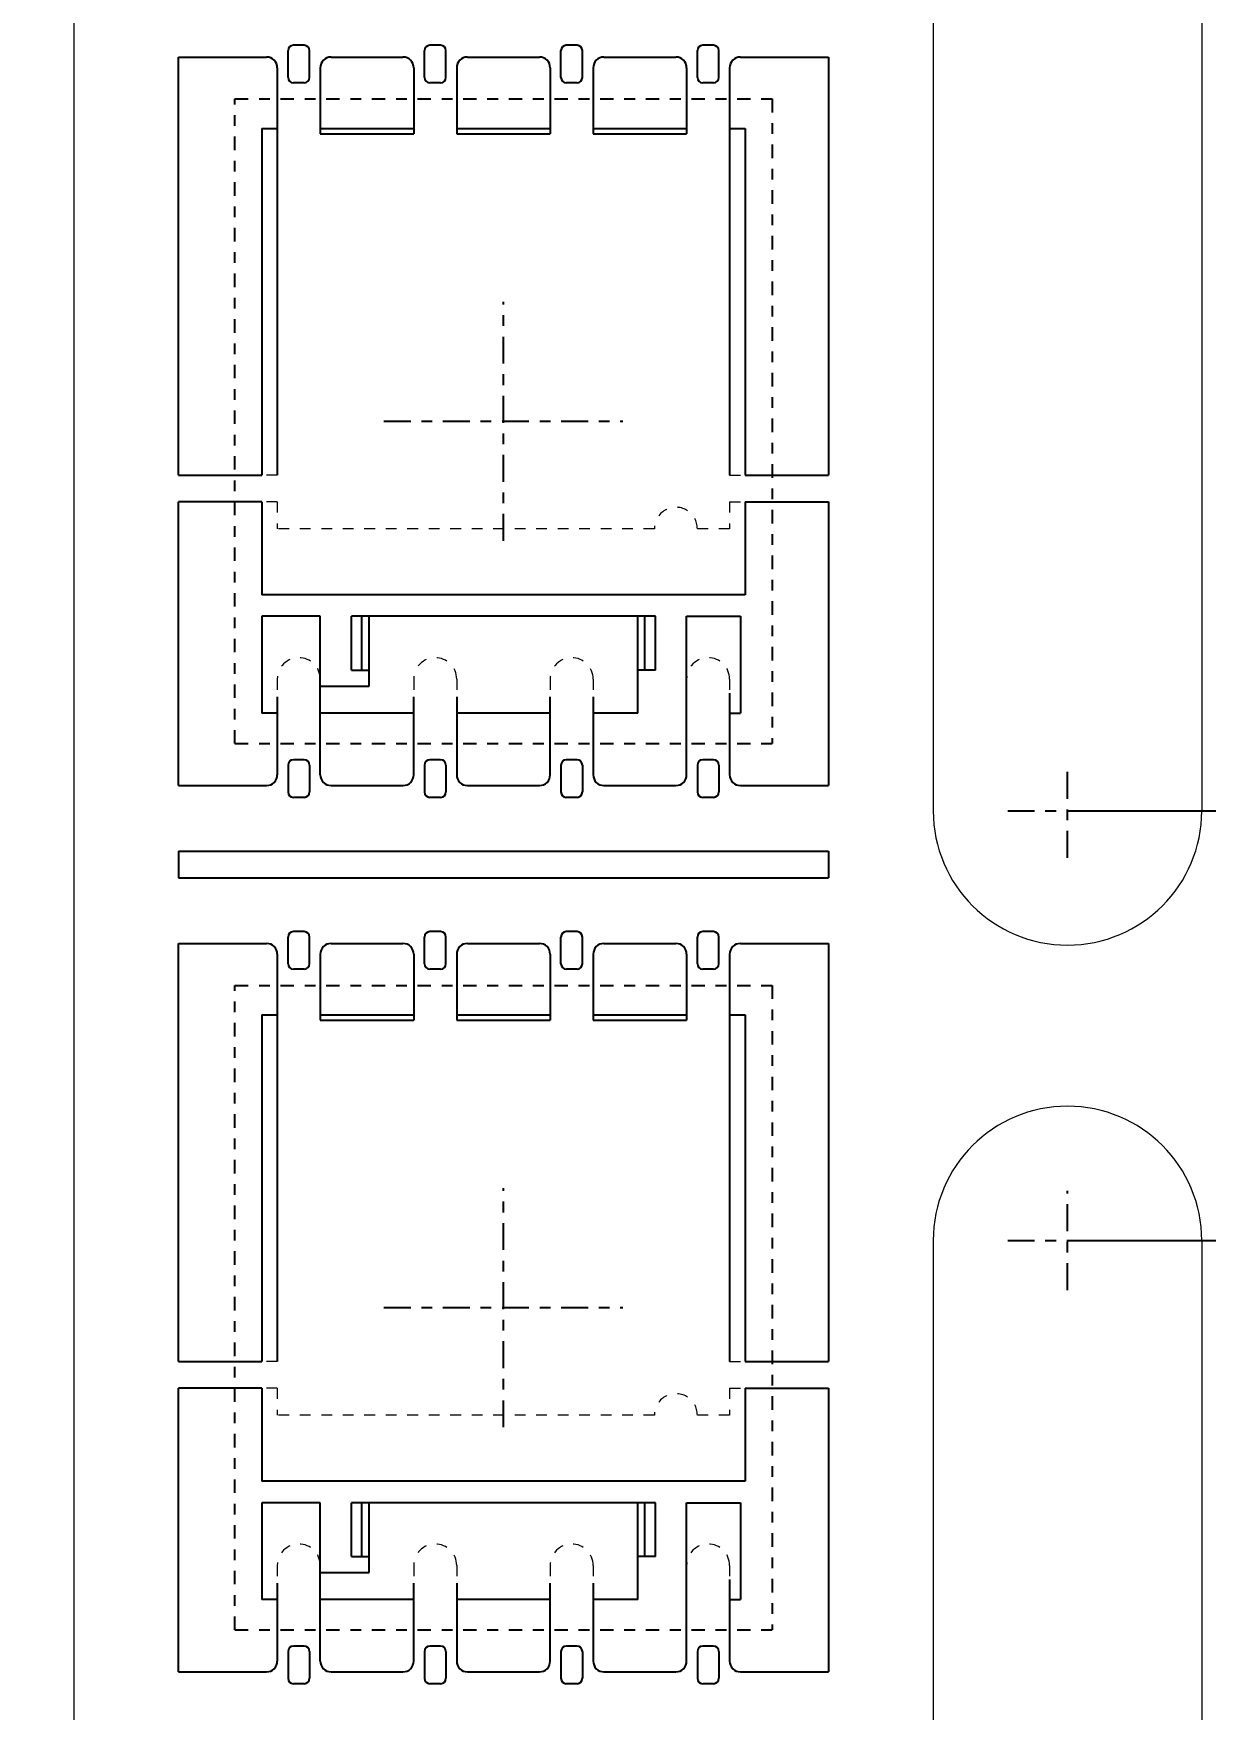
# Model space of a CAD drawing. Header units: inches. Extents: x -1651 to 1053, y -382 to 593.
# Drawn here: x -1609.21 to -1598.3, y 534.57 to 550.17 of the extents above; entities that cross this region are included whole.
import ezdxf

# ---------------------------------------------------------------- set-up
doc = ezdxf.new("R2010")
doc.units = ezdxf.units.IN
doc.header["$LTSCALE"] = 0.1
doc.header["$MEASUREMENT"] = 0
doc.linetypes.add('CENTER', pattern=[2, 1.25, -0.25, 0.25, -0.25])
doc.linetypes.add('HIDDEN', pattern=[0.375, 0.25, -0.125])
doc.layers.add('1D', color=4, linetype='Continuous', lineweight=9)
doc.layers.add('P-L', color=7, linetype='HIDDEN', lineweight=13)
doc.layers.add('3', color=7, linetype='Continuous')
doc.layers.add('3D', color=4, linetype='Continuous')
doc.styles.add('TEXT-1', font='simplex.shx')
doc.dimstyles.new('DM-1-1', dxfattribs={"dimtxt": 1, "dimasz": 1, "dimexe": 0.25, "dimexo": 0.1, "dimgap": 0.2, "dimtad": 0, "dimdec": 3, "dimzin": 0, "dimdsep": 46, "dimtxsty": 'TEXT-1', "dimcen": 0.09, "dimclrd": 256, "dimclre": 256, "dimclrt": 256, "dimadec": 0, "dimazin": 0, "dimtfac": 1, "dimtdec": 3, "dimtofl": 0, "dimtmove": 0, "dimatfit": 0, "dimfxl": 1, "dimtolj": 1, "dimtzin": 0, "dimarcsym": 0})

# ---------------------------------------------------------------- blocks, each defined once
blk = doc.blocks.new('*D76')
at = {"layer": '1D', "lineweight": -2, "transparency": 16777216}
for p, q in [((-1596.2, 505.932), (-1591.544, 505.932)), ((-1591.544, 505.932), (-1589.544, 505.928)), ((-1589.544, 505.928), (-1587.544, 505.928))]:
    blk.add_line(p, q, dxfattribs=at)
at = {"layer": 'Defpoints', "color": 0, "transparency": 16777216}
for p in [(-1615.334, 579.232), (-1596.3, 505.932), (-1587.544, 505.928)]:
    blk.add_point(p, dxfattribs=at)
at = {"layer": '1D', "transparency": 16777216, "insert": (-1584.868, 505.928), "char_height": 1, "attachment_point": 5, "style": 'TEXT-1'}
blk.add_mtext('\\A1;73.300', dxfattribs=at)
blk = doc.blocks.new('*D80')
at = {"layer": '1D', "lineweight": -2, "transparency": 16777216}
blk.add_line((-1604.834, 506.976), (-1604.834, 501.064), dxfattribs=at)
at = {"layer": 'Defpoints', "color": 0, "transparency": 16777216}
for p in [(-1615.334, 579.232), (-1604.834, 507.076), (-1604.834, 501.064)]:
    blk.add_point(p, dxfattribs=at)
at = {"layer": '1D', "transparency": 16777216, "insert": (-1604.834, 498.483), "char_height": 1, "attachment_point": 5, "rotation": 90, "style": 'TEXT-1'}
blk.add_mtext('\\A1;10.500', dxfattribs=at)
blk = doc.blocks.new('*D81')
at = {"layer": '1D', "lineweight": -2, "transparency": 16777216}
blk.add_line((-1599.584, 506.976), (-1599.584, 501.064), dxfattribs=at)
at = {"layer": 'Defpoints', "color": 0, "transparency": 16777216}
for p in [(-1615.334, 579.232), (-1599.584, 507.076), (-1599.584, 501.064)]:
    blk.add_point(p, dxfattribs=at)
at = {"layer": '1D', "transparency": 16777216, "insert": (-1599.584, 498.483), "char_height": 1, "attachment_point": 5, "rotation": 90, "style": 'TEXT-1'}
blk.add_mtext('\\A1;15.750', dxfattribs=at)
blk = doc.blocks.new('*D116')
at = {"layer": '1D', "lineweight": -2, "transparency": 16777216}
blk.add_line((-1607.859, 505.932), (-1607.859, 500.237), dxfattribs=at)
at = {"layer": 'Defpoints', "color": 0, "transparency": 16777216}
for p in [(-1615.334, 579.232), (-1607.859, 506.032), (-1607.859, 500.237)]:
    blk.add_point(p, dxfattribs=at)
at = {"layer": '1D', "transparency": 16777216, "insert": (-1607.859, 498.037), "char_height": 1, "attachment_point": 5, "rotation": 90, "style": 'TEXT-1'}
blk.add_mtext('\\A1;7.475', dxfattribs=at)
blk = doc.blocks.new('*D121')
at = {"layer": '1D', "lineweight": -2, "transparency": 16777216}
blk.add_line((-1609.984, 511.932), (-1587.544, 511.932), dxfattribs=at)
at = {"layer": 'Defpoints', "color": 0, "transparency": 16777216}
for p in [(-1615.334, 579.232), (-1610.084, 511.932), (-1587.544, 511.932)]:
    blk.add_point(p, dxfattribs=at)
at = {"layer": '1D', "transparency": 16777216, "insert": (-1584.868, 511.932), "char_height": 1, "attachment_point": 5, "style": 'TEXT-1'}
blk.add_mtext('\\A1;67.300', dxfattribs=at)
blk = doc.blocks.new('*D122')
at = {"layer": '1D', "lineweight": -2, "transparency": 16777216}
blk.add_line((-1599.484, 517.432), (-1587.544, 517.432), dxfattribs=at)
at = {"layer": 'Defpoints', "color": 0, "transparency": 16777216}
for p in [(-1615.334, 579.232), (-1599.584, 517.432), (-1587.544, 517.432)]:
    blk.add_point(p, dxfattribs=at)
at = {"layer": '1D', "transparency": 16777216, "insert": (-1584.963, 517.432), "char_height": 1, "attachment_point": 5, "style": 'TEXT-1'}
blk.add_mtext('\\A1;61.800', dxfattribs=at)
blk = doc.blocks.new('*D123')
at = {"layer": '1D', "lineweight": -2, "transparency": 16777216}
blk.add_line((-1599.484, 521.432), (-1587.544, 521.432), dxfattribs=at)
at = {"layer": 'Defpoints', "color": 0, "transparency": 16777216}
for p in [(-1615.334, 579.232), (-1599.584, 521.432), (-1587.544, 521.432)]:
    blk.add_point(p, dxfattribs=at)
at = {"layer": '1D', "transparency": 16777216, "insert": (-1584.868, 521.432), "char_height": 1, "attachment_point": 5, "style": 'TEXT-1'}
blk.add_mtext('\\A1;57.800', dxfattribs=at)
blk = doc.blocks.new('*D124')
at = {"layer": '1D', "lineweight": -2, "transparency": 16777216}
blk.add_line((-1609.984, 526.932), (-1587.544, 526.932), dxfattribs=at)
at = {"layer": 'Defpoints', "color": 0, "transparency": 16777216}
for p in [(-1615.334, 579.232), (-1610.084, 526.932), (-1587.544, 526.932)]:
    blk.add_point(p, dxfattribs=at)
at = {"layer": '1D', "transparency": 16777216, "insert": (-1584.868, 526.932), "char_height": 1, "attachment_point": 5, "style": 'TEXT-1'}
blk.add_mtext('\\A1;52.300', dxfattribs=at)
blk = doc.blocks.new('*D125')
at = {"layer": '1D', "lineweight": -2, "transparency": 16777216}
blk.add_line((-1609.984, 530.932), (-1587.544, 530.932), dxfattribs=at)
at = {"layer": 'Defpoints', "color": 0, "transparency": 16777216}
for p in [(-1615.334, 579.232), (-1610.084, 530.932), (-1587.544, 530.932)]:
    blk.add_point(p, dxfattribs=at)
at = {"layer": '1D', "transparency": 16777216, "insert": (-1584.868, 530.932), "char_height": 1, "attachment_point": 5, "style": 'TEXT-1'}
blk.add_mtext('\\A1;48.300', dxfattribs=at)
blk = doc.blocks.new('*D126')
at = {"layer": '1D', "lineweight": -2, "transparency": 16777216}
blk.add_line((-1599.484, 538.932), (-1587.544, 538.932), dxfattribs=at)
at = {"layer": 'Defpoints', "color": 0, "transparency": 16777216}
for p in [(-1615.334, 579.232), (-1599.584, 538.932), (-1587.544, 538.932)]:
    blk.add_point(p, dxfattribs=at)
at = {"layer": '1D', "transparency": 16777216, "insert": (-1584.868, 538.932), "char_height": 1, "attachment_point": 5, "style": 'TEXT-1'}
blk.add_mtext('\\A1;40.300', dxfattribs=at)
blk = doc.blocks.new('*D127')
at = {"layer": '1D', "lineweight": -2, "transparency": 16777216}
blk.add_line((-1599.484, 542.932), (-1587.544, 542.932), dxfattribs=at)
at = {"layer": 'Defpoints', "color": 0, "transparency": 16777216}
for p in [(-1615.334, 579.232), (-1599.584, 542.932), (-1587.544, 542.932)]:
    blk.add_point(p, dxfattribs=at)
at = {"layer": '1D', "transparency": 16777216, "insert": (-1584.868, 542.932), "char_height": 1, "attachment_point": 5, "style": 'TEXT-1'}
blk.add_mtext('\\A1;36.300', dxfattribs=at)

msp = doc.modelspace()

# ---------------------------------------------------------------- linework, layer by layer
at = {"layer": '1D', "color": 0}
for p, q in [((-1608.83377, 550.93201), (-1608.83377, 530.93201)), ((-1600.83375, 550.93201), (-1600.83375, 542.93201)), ((-1598.33375, 550.93201), (-1598.33375, 542.93201)), ((-1600.83375, 538.93201), (-1600.83375, 530.93201)), ((-1598.33375, 538.93201), (-1598.33375, 530.93201))]:
    msp.add_line(p, q, dxfattribs=at)
for centre, start, end in [((-1599.58375, 542.93201), 180, 0), ((-1599.58375, 538.93201), 0, 180)]:
    msp.add_arc(centre, 1.25, start, end, dxfattribs=at)
at = {"layer": '3'}
for p, q in [((-1606.68875, 550.05701), (-1606.78875, 550.05701)), ((-1605.41875, 550.05701), (-1605.51875, 550.05701)), ((-1604.14875, 550.05701), (-1604.24875, 550.05701)), ((-1602.87875, 550.05701), (-1602.97875, 550.05701)), ((-1607.85875, 546.05701), (-1607.85875, 549.94701)), ((-1607.85875, 549.94701), (-1607.03875, 549.94701)), ((-1606.83875, 549.75701), (-1606.83875, 550.00701)), ((-1606.63875, 549.75701), (-1606.63875, 550.00701)), ((-1606.43875, 549.94701), (-1605.76875, 549.94701)), ((-1605.56875, 549.75701), (-1605.56875, 550.00701)), ((-1605.36875, 549.75701), (-1605.36875, 550.00701)), ((-1605.16875, 549.94701), (-1604.49875, 549.94701)), ((-1604.29875, 549.75701), (-1604.29875, 550.00701)), ((-1604.09875, 549.75701), (-1604.09875, 550.00701)), ((-1603.89875, 549.94701), (-1603.22875, 549.94701)), ((-1603.02875, 549.75701), (-1603.02875, 550.00701)), ((-1602.82875, 549.75701), (-1602.82875, 550.00701)), ((-1602.62875, 549.94701), (-1601.80875, 549.94701)), ((-1601.80875, 549.94701), (-1601.80875, 546.05701)), ((-1606.93875, 549.84701), (-1606.93875, 549.33201)), ((-1606.53875, 549.84701), (-1606.53875, 549.33201)), ((-1605.66875, 549.84701), (-1605.66875, 549.33201)), ((-1605.26875, 549.84701), (-1605.26875, 549.33201)), ((-1604.39875, 549.84701), (-1604.39875, 549.33201)), ((-1603.99875, 549.84701), (-1603.99875, 549.33201)), ((-1603.12875, 549.84701), (-1603.12875, 549.33201)), ((-1602.72875, 549.84701), (-1602.72875, 549.33201)), ((-1606.68875, 549.70701), (-1606.78875, 549.70701)), ((-1605.41875, 549.70701), (-1605.51875, 549.70701)), ((-1604.14875, 549.70701), (-1604.24875, 549.70701)), ((-1602.87875, 549.70701), (-1602.97875, 549.70701)), ((-1607.08374, 549.28202), (-1607.08374, 546.05701)), ((-1607.08374, 549.28202), (-1606.93875, 549.28202)), ((-1606.93875, 549.33201), (-1606.93875, 546.05701)), ((-1606.53875, 549.33201), (-1606.53875, 549.23202)), ((-1606.53875, 549.28202), (-1605.66875, 549.28202)), ((-1605.66875, 549.33201), (-1605.66875, 549.23202)), ((-1605.26875, 549.33201), (-1605.26875, 549.23202)), ((-1605.26875, 549.28202), (-1604.39875, 549.28202)), ((-1604.39875, 549.33201), (-1604.39875, 549.23202)), ((-1603.99875, 549.33201), (-1603.99875, 549.23202)), ((-1603.99875, 549.28202), (-1603.12875, 549.28202)), ((-1603.12875, 549.33201), (-1603.12875, 549.23202)), ((-1602.72875, 549.33201), (-1602.72875, 546.05701)), ((-1602.72875, 549.28202), (-1602.58375, 549.28202)), ((-1602.58375, 549.28202), (-1602.58375, 546.05701)), ((-1606.53875, 549.23202), (-1605.66875, 549.23202)), ((-1605.26875, 549.23202), (-1604.39875, 549.23202)), ((-1603.99875, 549.23202), (-1603.12874, 549.23202)), ((-1607.85875, 546.05701), (-1607.08374, 546.05701)), ((-1602.58375, 546.05702), (-1601.80875, 546.05701)), ((-1607.85875, 543.16701), (-1607.85875, 545.80701)), ((-1607.08375, 545.80701), (-1607.85875, 545.80701)), ((-1607.08375, 545.80701), (-1607.08375, 544.94202)), ((-1602.58375, 545.80701), (-1601.80875, 545.80701)), ((-1602.58375, 545.80701), (-1602.58375, 544.94201)), ((-1601.80875, 545.80701), (-1601.80875, 543.16701)), ((-1602.58375, 544.94201), (-1607.08375, 544.94202)), ((-1606.53875, 544.74186), (-1607.08375, 544.74186)), ((-1607.08375, 544.74186), (-1607.08375, 543.84186)), ((-1606.53875, 543.26701), (-1606.53875, 544.74186)), ((-1603.41872, 544.74186), (-1606.24877, 544.74186)), ((-1606.24877, 544.24186), (-1606.24877, 544.74186)), ((-1606.15073, 544.24186), (-1606.15073, 544.74186)), ((-1606.08375, 544.09186), (-1606.08375, 544.74186)), ((-1603.58375, 543.84186), (-1603.58375, 544.74186)), ((-1603.51676, 544.24186), (-1603.51676, 544.74186)), ((-1603.41872, 544.24186), (-1603.41872, 544.74186)), ((-1603.12875, 543.26701), (-1603.12875, 544.74186)), ((-1603.12875, 544.74186), (-1602.62875, 544.74186)), ((-1602.62875, 544.74186), (-1602.62875, 543.84186)), ((-1606.24877, 544.24186), (-1606.08375, 544.24186)), ((-1603.41872, 544.24186), (-1603.58375, 544.24186)), ((-1606.93875, 543.99186), (-1606.93875, 543.26701)), ((-1606.53875, 544.09186), (-1606.08375, 544.09186)), ((-1605.66875, 543.26701), (-1605.66875, 543.99186)), ((-1605.26875, 543.99186), (-1605.26875, 543.26701)), ((-1604.39875, 543.26701), (-1604.39875, 543.99186)), ((-1603.99875, 543.99186), (-1603.99875, 543.26701)), ((-1602.72875, 544.02808), (-1602.72875, 543.26701)), ((-1606.93875, 543.84186), (-1607.08375, 543.84186)), ((-1605.66875, 543.84186), (-1606.53875, 543.84186)), ((-1604.39875, 543.84186), (-1605.26875, 543.84186)), ((-1603.58375, 543.84186), (-1603.99875, 543.84186)), ((-1602.72875, 543.84186), (-1602.62875, 543.84186)), ((-1606.83875, 543.35701), (-1606.83875, 543.10701)), ((-1606.68875, 543.40701), (-1606.78875, 543.40701)), ((-1606.63875, 543.35701), (-1606.63875, 543.10701)), ((-1605.56875, 543.35701), (-1605.56875, 543.10701)), ((-1605.41875, 543.40701), (-1605.51875, 543.40701)), ((-1605.36875, 543.35701), (-1605.36875, 543.10701)), ((-1604.29875, 543.35701), (-1604.29875, 543.10701)), ((-1604.14875, 543.40701), (-1604.24875, 543.40701)), ((-1604.09875, 543.35701), (-1604.09875, 543.10701)), ((-1603.02875, 543.35701), (-1603.02875, 543.10701)), ((-1602.87875, 543.40701), (-1602.97875, 543.40701)), ((-1602.82875, 543.35701), (-1602.82875, 543.10701)), ((-1607.85875, 543.16701), (-1607.03875, 543.16701)), ((-1606.68875, 543.05701), (-1606.78875, 543.05701)), ((-1606.43875, 543.16701), (-1605.76875, 543.16701)), ((-1605.41875, 543.05701), (-1605.51875, 543.05701)), ((-1605.16875, 543.16701), (-1604.49875, 543.16701)), ((-1604.14875, 543.05701), (-1604.24875, 543.05701)), ((-1603.89875, 543.16701), (-1603.22875, 543.16701)), ((-1602.87875, 543.05701), (-1602.97875, 543.05701)), ((-1602.62875, 543.16701), (-1601.80875, 543.16701)), ((-1607.85875, 542.55701), (-1601.80875, 542.55701)), ((-1607.85875, 542.55701), (-1607.85875, 542.30701)), ((-1601.80875, 542.55701), (-1601.80875, 542.30701)), ((-1607.85875, 542.30701), (-1601.80875, 542.30701)), ((-1606.68875, 541.80701), (-1606.78875, 541.80701)), ((-1605.41875, 541.80701), (-1605.51875, 541.80701)), ((-1604.14875, 541.80701), (-1604.24875, 541.80701)), ((-1602.87875, 541.80701), (-1602.97875, 541.80701)), ((-1607.85875, 537.80701), (-1607.85875, 541.69701)), ((-1607.85875, 541.69701), (-1607.03875, 541.69701)), ((-1606.83875, 541.50701), (-1606.83875, 541.75701)), ((-1606.63875, 541.50701), (-1606.63875, 541.75701)), ((-1606.43875, 541.69701), (-1605.76875, 541.69701)), ((-1605.56875, 541.50701), (-1605.56875, 541.75701)), ((-1605.36875, 541.50701), (-1605.36875, 541.75701)), ((-1605.16875, 541.69701), (-1604.49875, 541.69701)), ((-1604.29875, 541.50701), (-1604.29875, 541.75701)), ((-1604.09875, 541.50701), (-1604.09875, 541.75701)), ((-1603.89875, 541.69701), (-1603.22875, 541.69701)), ((-1603.02875, 541.50701), (-1603.02875, 541.75701)), ((-1602.82875, 541.50701), (-1602.82875, 541.75701)), ((-1602.62875, 541.69701), (-1601.80875, 541.69701)), ((-1601.80875, 541.69701), (-1601.80875, 537.80701)), ((-1606.93875, 541.59701), (-1606.93875, 541.08201)), ((-1606.68875, 541.45701), (-1606.78875, 541.45701)), ((-1606.53875, 541.59701), (-1606.53875, 541.08201)), ((-1605.66875, 541.59701), (-1605.66875, 541.08201)), ((-1605.41875, 541.45701), (-1605.51875, 541.45701)), ((-1605.26875, 541.59701), (-1605.26875, 541.08201)), ((-1604.39875, 541.59701), (-1604.39875, 541.08201)), ((-1604.14875, 541.45701), (-1604.24875, 541.45701)), ((-1603.99875, 541.59701), (-1603.99875, 541.08201)), ((-1603.12875, 541.59701), (-1603.12875, 541.08201)), ((-1602.87875, 541.45701), (-1602.97875, 541.45701)), ((-1602.72875, 541.59701), (-1602.72875, 541.08201)), ((-1607.08374, 541.03202), (-1607.08374, 537.80701)), ((-1607.08374, 541.03202), (-1606.93875, 541.03202)), ((-1606.93875, 541.08201), (-1606.93875, 537.80701)), ((-1606.53875, 541.08201), (-1606.53875, 540.98202)), ((-1606.53875, 541.03202), (-1605.66875, 541.03202)), ((-1605.66875, 541.08201), (-1605.66875, 540.98202)), ((-1605.26875, 541.08201), (-1605.26875, 540.98202)), ((-1605.26875, 541.03202), (-1604.39875, 541.03202)), ((-1604.39875, 541.08201), (-1604.39875, 540.98202)), ((-1603.99875, 541.08201), (-1603.99875, 540.98202)), ((-1603.99875, 541.03202), (-1603.12875, 541.03202)), ((-1603.12875, 541.08201), (-1603.12875, 540.98202)), ((-1602.72875, 541.08201), (-1602.72875, 537.80701)), ((-1602.72875, 541.03202), (-1602.58375, 541.03202)), ((-1602.58375, 541.03202), (-1602.58375, 537.80701)), ((-1606.53875, 540.98202), (-1605.66875, 540.98202)), ((-1605.26875, 540.98202), (-1604.39875, 540.98202)), ((-1603.99875, 540.98202), (-1603.12874, 540.98202)), ((-1607.85875, 537.80701), (-1607.08374, 537.80701)), ((-1602.58375, 537.80702), (-1601.80875, 537.80701)), ((-1607.85875, 534.91701), (-1607.85875, 537.55701)), ((-1607.08375, 537.55701), (-1607.85875, 537.55701)), ((-1607.08375, 537.55701), (-1607.08375, 536.69202)), ((-1602.58375, 537.55701), (-1601.80875, 537.55701)), ((-1602.58375, 537.55701), (-1602.58375, 536.69201)), ((-1601.80875, 537.55701), (-1601.80875, 534.91701)), ((-1602.58375, 536.69201), (-1607.08375, 536.69202)), ((-1606.53875, 536.49186), (-1607.08375, 536.49186)), ((-1607.08375, 536.49186), (-1607.08375, 535.59186)), ((-1606.53875, 535.01701), (-1606.53875, 536.49186)), ((-1603.41872, 536.49186), (-1606.24877, 536.49186)), ((-1606.24877, 535.99186), (-1606.24877, 536.49186)), ((-1606.15073, 535.99186), (-1606.15073, 536.49186)), ((-1606.08375, 535.84186), (-1606.08375, 536.49186)), ((-1603.58375, 535.59186), (-1603.58375, 536.49186)), ((-1603.51676, 535.99186), (-1603.51676, 536.49186)), ((-1603.41872, 535.99186), (-1603.41872, 536.49186)), ((-1603.12875, 535.01701), (-1603.12875, 536.49186)), ((-1603.12875, 536.49186), (-1602.62875, 536.49186)), ((-1602.62875, 536.49186), (-1602.62875, 535.59186)), ((-1606.53875, 535.84186), (-1606.08375, 535.84186)), ((-1606.24877, 535.99186), (-1606.08375, 535.99186)), ((-1603.41872, 535.99186), (-1603.58375, 535.99186)), ((-1606.93875, 535.74186), (-1606.93875, 535.01701)), ((-1605.66875, 535.01701), (-1605.66875, 535.74186)), ((-1605.26875, 535.74186), (-1605.26875, 535.01701)), ((-1604.39875, 535.01701), (-1604.39875, 535.74186)), ((-1603.99875, 535.74186), (-1603.99875, 535.01701)), ((-1602.72875, 535.77808), (-1602.72875, 535.01701)), ((-1606.93875, 535.59186), (-1607.08375, 535.59186)), ((-1605.66875, 535.59186), (-1606.53875, 535.59186)), ((-1604.39875, 535.59186), (-1605.26875, 535.59186)), ((-1603.58375, 535.59186), (-1603.99875, 535.59186)), ((-1602.72875, 535.59186), (-1602.62875, 535.59186)), ((-1606.83875, 535.10701), (-1606.83875, 534.85701)), ((-1606.68875, 535.15701), (-1606.78875, 535.15701)), ((-1606.63875, 535.10701), (-1606.63875, 534.85701)), ((-1605.56875, 535.10701), (-1605.56875, 534.85701)), ((-1605.41875, 535.15701), (-1605.51875, 535.15701)), ((-1605.36875, 535.10701), (-1605.36875, 534.85701)), ((-1604.29875, 535.10701), (-1604.29875, 534.85701)), ((-1604.14875, 535.15701), (-1604.24875, 535.15701)), ((-1604.09875, 535.10701), (-1604.09875, 534.85701)), ((-1603.02875, 535.10701), (-1603.02875, 534.85701)), ((-1602.87875, 535.15701), (-1602.97875, 535.15701)), ((-1602.82875, 535.10701), (-1602.82875, 534.85701)), ((-1607.85875, 534.91701), (-1607.03875, 534.91701)), ((-1606.43875, 534.91701), (-1605.76875, 534.91701)), ((-1605.16875, 534.91701), (-1604.49875, 534.91701)), ((-1603.89875, 534.91701), (-1603.22875, 534.91701)), ((-1602.62875, 534.91701), (-1601.80875, 534.91701)), ((-1606.68875, 534.80701), (-1606.78875, 534.80701)), ((-1605.41875, 534.80701), (-1605.51875, 534.80701)), ((-1604.14875, 534.80701), (-1604.24875, 534.80701)), ((-1602.87875, 534.80701), (-1602.97875, 534.80701))]:
    msp.add_line(p, q, dxfattribs=at)
for centre, radius, start, end in [((-1606.78875, 550.00701), 0.05, 90, 180), ((-1606.68875, 550.00701), 0.05, 0, 90), ((-1605.51875, 550.00701), 0.05, 90, 180), ((-1605.41875, 550.00701), 0.05, 0, 90), ((-1604.24875, 550.00701), 0.05, 90, 180), ((-1604.14875, 550.00701), 0.05, 0, 90), ((-1602.97875, 550.00701), 0.05, 90, 180), ((-1602.87875, 550.00701), 0.05, 0, 90), ((-1607.03875, 549.84701), 0.1, 0, 90), ((-1606.43875, 549.84701), 0.1, 90, 180), ((-1605.76875, 549.84701), 0.1, 0, 90), ((-1605.16875, 549.84701), 0.1, 90, 180), ((-1604.49875, 549.84701), 0.1, 0, 90), ((-1603.89875, 549.84701), 0.1, 90, 180), ((-1603.22875, 549.84701), 0.1, 360, 90), ((-1602.62875, 549.84701), 0.1, 90, 180), ((-1606.78875, 549.75701), 0.05, 180, 270), ((-1606.68875, 549.75701), 0.05, 270, 0), ((-1605.51875, 549.75701), 0.05, 180, 270), ((-1605.41875, 549.75701), 0.05, 270, 0), ((-1604.24875, 549.75701), 0.05, 180, 270), ((-1604.14875, 549.75701), 0.05, 270, 0), ((-1602.97875, 549.75701), 0.05, 180, 270), ((-1602.87875, 549.75701), 0.05, 270, 0), ((-1606.78875, 543.35701), 0.05, 90, 180), ((-1606.68875, 543.35701), 0.05, 0, 90), ((-1605.51875, 543.35701), 0.05, 90, 180), ((-1605.41875, 543.35701), 0.05, 0, 90), ((-1604.24875, 543.35701), 0.05, 90, 180), ((-1604.14875, 543.35701), 0.05, 0, 90), ((-1602.97875, 543.35701), 0.05, 90, 180), ((-1602.87875, 543.35701), 0.05, 0, 90), ((-1607.03875, 543.26701), 0.1, 270, 0), ((-1606.43875, 543.26701), 0.1, 180, 270), ((-1605.76875, 543.26701), 0.1, 270, 0), ((-1605.16875, 543.26701), 0.1, 180, 270), ((-1604.49875, 543.26701), 0.1, 270, 0), ((-1603.89875, 543.26701), 0.1, 180, 270), ((-1603.22875, 543.26701), 0.1, 270, 0), ((-1602.62875, 543.26701), 0.1, 180, 270), ((-1606.78875, 543.10701), 0.05, 180, 270), ((-1606.68875, 543.10701), 0.05, 270, 0), ((-1605.51875, 543.10701), 0.05, 180, 270), ((-1605.41875, 543.10701), 0.05, 270, 0), ((-1604.24875, 543.10701), 0.05, 180, 270), ((-1604.14875, 543.10701), 0.05, 270, 0), ((-1602.97875, 543.10701), 0.05, 180, 270), ((-1602.87875, 543.10701), 0.05, 270, 0), ((-1606.78875, 541.75701), 0.05, 90, 180), ((-1606.68875, 541.75701), 0.05, 0, 90), ((-1605.51875, 541.75701), 0.05, 90, 180), ((-1605.41875, 541.75701), 0.05, 0, 90), ((-1604.24875, 541.75701), 0.05, 90, 180), ((-1604.14875, 541.75701), 0.05, 0, 90), ((-1602.97875, 541.75701), 0.05, 90, 180), ((-1602.87875, 541.75701), 0.05, 0, 90), ((-1607.03875, 541.59701), 0.1, 0, 90), ((-1606.43875, 541.59701), 0.1, 90, 180), ((-1605.76875, 541.59701), 0.1, 0, 90), ((-1605.16875, 541.59701), 0.1, 90, 180), ((-1604.49875, 541.59701), 0.1, 0, 90), ((-1603.89875, 541.59701), 0.1, 90, 180), ((-1603.22875, 541.59701), 0.1, 360, 90), ((-1602.62875, 541.59701), 0.1, 90, 180), ((-1606.78875, 541.50701), 0.05, 180, 270), ((-1606.68875, 541.50701), 0.05, 270, 0), ((-1605.51875, 541.50701), 0.05, 180, 270), ((-1605.41875, 541.50701), 0.05, 270, 0), ((-1604.24875, 541.50701), 0.05, 180, 270), ((-1604.14875, 541.50701), 0.05, 270, 0), ((-1602.97875, 541.50701), 0.05, 180, 270), ((-1602.87875, 541.50701), 0.05, 270, 0), ((-1606.78875, 535.10701), 0.05, 90, 180), ((-1606.68875, 535.10701), 0.05, 0, 90), ((-1605.51875, 535.10701), 0.05, 90, 180), ((-1605.41875, 535.10701), 0.05, 0, 90), ((-1604.24875, 535.10701), 0.05, 90, 180), ((-1604.14875, 535.10701), 0.05, 0, 90), ((-1602.97875, 535.10701), 0.05, 90, 180), ((-1602.87875, 535.10701), 0.05, 0, 90), ((-1607.03875, 535.01701), 0.1, 270, 0), ((-1606.43875, 535.01701), 0.1, 180, 270), ((-1605.76875, 535.01701), 0.1, 270, 0), ((-1605.16875, 535.01701), 0.1, 180, 270), ((-1604.49875, 535.01701), 0.1, 270, 0), ((-1603.89875, 535.01701), 0.1, 180, 270), ((-1603.22875, 535.01701), 0.1, 270, 0), ((-1602.62875, 535.01701), 0.1, 180, 270), ((-1606.78875, 534.85701), 0.05, 180, 270), ((-1606.68875, 534.85701), 0.05, 270, 0), ((-1605.51875, 534.85701), 0.05, 180, 270), ((-1605.41875, 534.85701), 0.05, 270, 0), ((-1604.24875, 534.85701), 0.05, 180, 270), ((-1604.14875, 534.85701), 0.05, 270, 0), ((-1602.97875, 534.85701), 0.05, 180, 270), ((-1602.87875, 534.85701), 0.05, 270, 0)]:
    msp.add_arc(centre, radius, start, end, dxfattribs=at)
at = {"layer": '3D', "color": 2, "linetype": 'CENTER'}
for p, q in [((-1607.33375, 543.55701), (-1607.33375, 549.55701)), ((-1607.33375, 549.55701), (-1602.33375, 549.55701)), ((-1602.33375, 549.55701), (-1602.33375, 543.55701)), ((-1607.33375, 543.55701), (-1602.33375, 543.55701)), ((-1607.33375, 535.30701), (-1607.33375, 541.30701)), ((-1607.33375, 541.30701), (-1602.33375, 541.30701)), ((-1602.33375, 541.30701), (-1602.33375, 535.30701)), ((-1607.33375, 535.30701), (-1602.33375, 535.30701))]:
    msp.add_line(p, q, dxfattribs=at)
at = {"layer": '3D', "color": 1, "linetype": 'CENTER', "ltscale": 2}
for p, q in [((-1604.83375, 545.44424), (-1604.83375, 547.66979)), ((-1605.94652, 546.55701), (-1603.72097, 546.55701)), ((-1599.58375, 542.49395), (-1599.58375, 543.37008)), ((-1600.14013, 542.93201), (-1599.02736, 542.93201)), ((-1604.83375, 537.19424), (-1604.83375, 539.41979)), ((-1599.58375, 538.4701), (-1599.58375, 539.39392)), ((-1600.14013, 538.93201), (-1599.02736, 538.93201)), ((-1605.94652, 538.30701), (-1603.72097, 538.30701))]:
    msp.add_line(p, q, dxfattribs=at)
at = {"layer": 'P-L', "ltscale": 4}
for p, q in [((-1606.93875, 546.05701), (-1607.08374, 546.05701)), ((-1602.72875, 546.05701), (-1602.58375, 546.05701)), ((-1606.93875, 545.80701), (-1607.08375, 545.80701)), ((-1606.93875, 545.80701), (-1606.93875, 545.55702)), ((-1602.72875, 545.80701), (-1602.58376, 545.80701)), ((-1602.72874, 545.80701), (-1602.72874, 545.55702)), ((-1603.42874, 545.55701), (-1606.93875, 545.55702)), ((-1602.72874, 545.55701), (-1603.02874, 545.55701)), ((-1606.93875, 544.15701), (-1606.93875, 543.99186)), ((-1605.66875, 544.15701), (-1605.66875, 543.99186)), ((-1605.26875, 544.15701), (-1605.26875, 543.99186)), ((-1604.39875, 544.15701), (-1604.39875, 543.99186)), ((-1603.99875, 544.15701), (-1603.99875, 543.99186)), ((-1602.72875, 544.15701), (-1602.72875, 544.02808)), ((-1606.93875, 537.80701), (-1607.08374, 537.80701)), ((-1602.72875, 537.80701), (-1602.58375, 537.80701)), ((-1606.93875, 537.55701), (-1607.08375, 537.55701)), ((-1606.93875, 537.55701), (-1606.93875, 537.30702)), ((-1602.72875, 537.55701), (-1602.58376, 537.55701)), ((-1602.72874, 537.55701), (-1602.72874, 537.30702)), ((-1603.42874, 537.30701), (-1606.93875, 537.30702)), ((-1602.72874, 537.30701), (-1603.02874, 537.30701)), ((-1606.93875, 535.90701), (-1606.93875, 535.74186)), ((-1605.66875, 535.90701), (-1605.66875, 535.74186)), ((-1605.26875, 535.90701), (-1605.26875, 535.74186)), ((-1604.39875, 535.90701), (-1604.39875, 535.74186)), ((-1603.99875, 535.90701), (-1603.99875, 535.74186)), ((-1602.72875, 535.90701), (-1602.72875, 535.77808))]:
    msp.add_line(p, q, dxfattribs=at)
for centre, start, end in [((-1603.22874, 545.55702), 359.997797, 180.001977), ((-1606.73875, 544.15701), 0, 180), ((-1605.46875, 544.15701), 0, 180), ((-1604.19875, 544.15701), 0, 180), ((-1602.92875, 544.15701), 0, 180), ((-1603.22874, 537.30702), 359.997797, 180.001977), ((-1606.73875, 535.90701), 0, 180), ((-1605.46875, 535.90701), 0, 180), ((-1604.19875, 535.90701), 0, 180), ((-1602.92875, 535.90701), 0, 180)]:
    msp.add_arc(centre, 0.2, start, end, dxfattribs=at)

# ---------------------------------------------------------------- dimensions: what is measured, and where the dimension line sits
at = {"layer": '1D'}
for feature_location, offset, dtype, picture, middle in [((-1596.30001, 505.93201), (8.75595, -0.00356), 0, '*D76', (-1584.86787, 505.92845)), ((-1604.83375, 507.07563), (0, -6.01172), 1, '*D80', (-1604.83375, 498.48296)), ((-1599.58375, 507.07563), (0, -6.01172), 1, '*D81', (-1599.58375, 498.48296)), ((-1607.85875, 506.03201), (0, -5.79477), 1, '*D116', (-1607.85875, 498.03725))]:
    dim = msp.add_ordinate_dim(feature_location=feature_location, offset=offset, dtype=dtype, origin=(-1615.33375, 579.23201), dimstyle='DM-1-1', dxfattribs=at)
    dim.commit()
    dim.dimension.update_dxf_attribs({"geometry": picture, "text_midpoint": middle})
at = {"layer": '1D', "color": 0}
for feature_location, offset, picture, middle in [((-1610.08377, 511.93201), (22.53972, 0), '*D121', (-1584.86787, 511.93201)), ((-1599.58375, 517.43201), (12.03969, 0), '*D122', (-1584.96311, 517.43201)), ((-1599.58375, 521.43201), (12.03969, 0), '*D123', (-1584.86787, 521.43201)), ((-1610.08377, 526.93201), (22.53972, 0), '*D124', (-1584.86787, 526.93201)), ((-1610.08377, 530.93201), (22.53972, 0), '*D125', (-1584.86787, 530.93201)), ((-1599.58375, 538.93201), (12.03969, 0), '*D126', (-1584.86787, 538.93201)), ((-1599.58375, 542.93201), (12.03969, 0), '*D127', (-1584.86787, 542.93201))]:
    dim = msp.add_ordinate_dim(feature_location=feature_location, offset=offset, dtype=0, origin=(-1615.33375, 579.23201), dimstyle='DM-1-1', dxfattribs=at)
    dim.commit()
    dim.dimension.update_dxf_attribs({"geometry": picture, "text_midpoint": middle})

doc.saveas('drawing.dxf')
